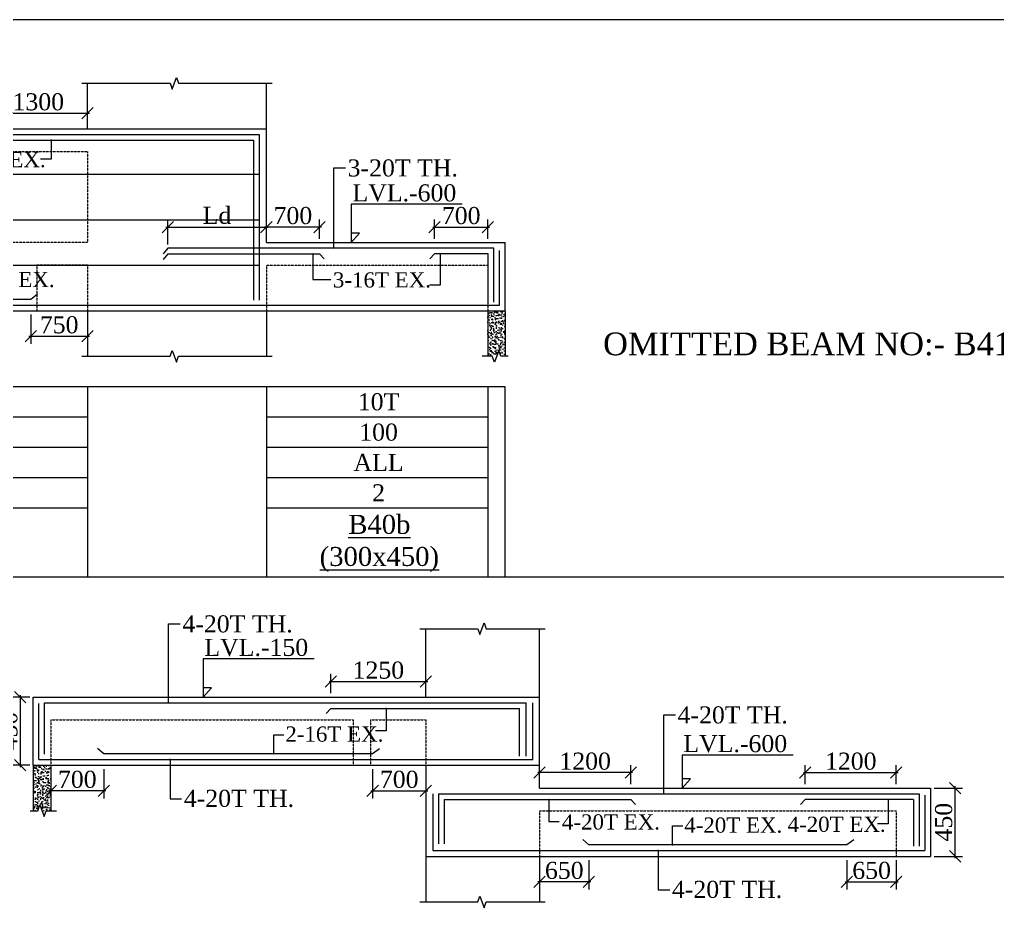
# Model space of a CAD drawing. Header units: millimetres. Extents: x 9781889 to 10654170, y -7832723 to -7608561.
# Drawn here: x 10152426 to 10165311, y -7771976 to -7760218 of the extents above; entities that cross this region are included whole.
import ezdxf
from ezdxf.enums import TextEntityAlignment as Align

# ---------------------------------------------------------------- set-up
doc = ezdxf.new("R2010")
doc.units = ezdxf.units.MM
doc.header["$LTSCALE"] = 10
doc.header["$PDMODE"] = 3
doc.linetypes.add('HIDDEN', pattern=[0.375, 0.25, -0.125])
for name, color, linetype, lineweight in [('LVL', 3, 'Continuous', 0), ('S-CUT OUT LINE', 9, 'Continuous', 0), ('S-DIM L.S.', 7, 'Continuous', 0), ('S-HATCH', 8, 'Continuous', 0), ('S-L.S.SECTION', 5, 'Continuous', 0), ('S-L.S.SLAB LINE', 252, 'HIDDEN', 0), ('S-L.S.STEEL', 1, 'Continuous', 9), ('S-L.S.STEEL 1', 6, 'Continuous', 0), ('S-SECTION MARK', 7, 'Continuous', 0), ('S-SHEET', 251, 'Continuous', 0), ('S-TEXT', 7, 'Continuous', 0), ('S-TEXT L.S. BEAM NO.', 30, 'Continuous', 0), ('S-TEXT. L.S.', 7, 'Continuous', 0)]:
    doc.layers.add(name, color=color, linetype=linetype, lineweight=lineweight)
doc.styles.add('135', font='arial.ttf', dxfattribs={"width": 0.8, "height": 135})
doc.styles.get("Standard").update_dxf_attribs({"font": 'arial.ttf'})
doc.styles.add('TEXT', font='times.ttf')
doc.dimstyles.new('75', dxfattribs={"dimtxt": 135, "dimasz": 90, "dimexe": 0.1, "dimexo": 0.03, "dimgap": 0.09, "dimtad": 1, "dimdec": 0, "dimzin": 0, "dimdsep": 46, "dimtxsty": '135', "dimblk": 'ARCHTICK', "dimcen": 0.09, "dimclrd": 256, "dimclre": 256, "dimclrt": 256, "dimadec": 0, "dimazin": 0, "dimtfac": 1, "dimtdec": 0, "dimtofl": 0, "dimtmove": 1, "dimatfit": 3, "dimldrblk": 'DOTSMALL', "dimfxl": 1, "dimtolj": 1, "dimtzin": 0, "dimlwd": -1, "dimlwe": -1, "dimarcsym": 0})
doc.dimstyles.new('SETU_1', dxfattribs={"dimtxt": 200, "dimasz": 150, "dimexe": 100, "dimexo": 50, "dimgap": 35, "dimtad": 1, "dimdec": 0, "dimzin": 0, "dimdsep": 46, "dimtxsty": 'Standard', "dimblk": 'OBLIQUE', "dimcen": 150, "dimdle": 25, "dimclrd": 256, "dimclre": 7, "dimclrt": 256, "dimadec": 0, "dimazin": 0, "dimtfac": 1, "dimtdec": 0, "dimtofl": 0, "dimtmove": 1, "dimatfit": 3, "dimfxl": 1, "dimtolj": 1, "dimtzin": 0, "dimlwd": -1, "dimlwe": 5, "dimarcsym": 1})

# ---------------------------------------------------------------- blocks, each defined once
blk = doc.blocks.new('_Oblique')
at = {"color": 0, "linetype": 'ByBlock', "lineweight": -2}
blk.add_line((-0.5, -0.5), (0.5, 0.5), dxfattribs=at)
blk = doc.blocks.new('*D504')
at = {"layer": 'Defpoints', "color": 0, "transparency": 16777216}
for p in [(10155677.70498187, -7762953.310431548), (10155677.70498187, -7763157.114054644, 0.0148120577035693), (10156377.70498187, -7763157.114054644, 0.0148120577035693)]:
    blk.add_point(p, dxfattribs=at)
at = {"layer": 'S-DIM L.S.', "color": 7, "lineweight": 5, "transparency": 16777216}
for p, q in [((10155677.70498187, -7763107.114054644), (10155677.70498187, -7762853.310431548)), ((10156377.70498187, -7763107.114054644), (10156377.70498187, -7762853.310431548))]:
    blk.add_line(p, q, dxfattribs=at)
at = {"layer": 'S-DIM L.S.', "transparency": 16777216}
blk.add_line((10156402.70498187, -7762953.310431548), (10155652.70498187, -7762953.310431548), dxfattribs=at)
at = {"layer": 'S-DIM L.S.', "transparency": 16777216, "xscale": 150, "yscale": 150, "zscale": 150, "rotation": 180}
blk.add_blockref('_Oblique', (10155677.70498187, -7762953.310431548), dxfattribs=at)
at = {"layer": 'S-DIM L.S.', "transparency": 16777216, "xscale": 150, "yscale": 150, "zscale": 150}
blk.add_blockref('_Oblique', (10156377.70498187, -7762953.310431548), dxfattribs=at)
at = {"layer": 'S-DIM L.S.', "transparency": 16777216, "insert": (10156027.70498187, -7762803.539342868), "char_height": 225, "attachment_point": 5, "style": 'TEXT'}
blk.add_mtext('\\A1;700', dxfattribs=at)
blk = doc.blocks.new('*D505')
at = {"layer": 'Defpoints', "color": 0, "transparency": 16777216}
for p in [(10153322.65411705, -7761453.310431547), (10152022.65411705, -7761657.114054642, 0.0148120577035693), (10153322.65411705, -7761657.114054642, 0.0148120577035693)]:
    blk.add_point(p, dxfattribs=at)
at = {"layer": 'S-DIM L.S.', "transparency": 16777216}
blk.add_line((10151997.65411705, -7761453.310431547), (10153347.65411705, -7761453.310431547), dxfattribs=at)
at = {"layer": 'S-DIM L.S.', "color": 7, "lineweight": 5, "transparency": 16777216}
for p, q in [((10152022.65411705, -7761607.114054642), (10152022.65411705, -7761353.310431547)), ((10153322.65411705, -7761607.114054642), (10153322.65411705, -7761353.310431547))]:
    blk.add_line(p, q, dxfattribs=at)
at = {"layer": 'S-DIM L.S.', "transparency": 16777216, "xscale": 150, "yscale": 150, "zscale": 150, "rotation": 180}
blk.add_blockref('_Oblique', (10152022.65411705, -7761453.310431547), dxfattribs=at)
at = {"layer": 'S-DIM L.S.', "transparency": 16777216, "xscale": 150, "yscale": 150, "zscale": 150}
blk.add_blockref('_Oblique', (10153322.65411705, -7761453.310431547), dxfattribs=at)
at = {"layer": 'S-DIM L.S.', "transparency": 16777216, "insert": (10152672.65411705, -7761303.863784106), "char_height": 225, "attachment_point": 5, "style": 'TEXT'}
blk.add_mtext('\\A1;1300', dxfattribs=at)
blk = doc.blocks.new('*D506')
at = {"layer": 'Defpoints', "color": 0, "transparency": 16777216}
for p in [(10158595.28082147, -7762953.310431548), (10157895.28082147, -7763157.114054644, 0.0148120577035693), (10158595.28082147, -7763157.114054644, 0.0148120577035693)]:
    blk.add_point(p, dxfattribs=at)
at = {"layer": 'S-DIM L.S.', "color": 7, "lineweight": 5, "transparency": 16777216}
for p, q in [((10157895.28082147, -7763107.114054644), (10157895.28082147, -7762853.310431548)), ((10158595.28082147, -7763107.114054644), (10158595.28082147, -7762853.310431548))]:
    blk.add_line(p, q, dxfattribs=at)
at = {"layer": 'S-DIM L.S.', "transparency": 16777216}
blk.add_line((10157870.28082147, -7762953.310431548), (10158620.28082147, -7762953.310431548), dxfattribs=at)
at = {"layer": 'S-DIM L.S.', "transparency": 16777216, "xscale": 150, "yscale": 150, "zscale": 150, "rotation": 180}
blk.add_blockref('_Oblique', (10157895.28082147, -7762953.310431548), dxfattribs=at)
at = {"layer": 'S-DIM L.S.', "transparency": 16777216, "xscale": 150, "yscale": 150, "zscale": 150}
blk.add_blockref('_Oblique', (10158595.28082147, -7762953.310431548), dxfattribs=at)
at = {"layer": 'S-DIM L.S.', "transparency": 16777216, "insert": (10158245.28082147, -7762803.539342868), "char_height": 225, "attachment_point": 5, "style": 'TEXT'}
blk.add_mtext('\\A1;700', dxfattribs=at)
blk = doc.blocks.new('*D507')
at = {"layer": 'Defpoints', "color": 0, "transparency": 16777216}
for p in [(10152572.58210484, -7764057.114068799, 0.0147644726574974), (10153322.70498187, -7764057.114066936, 0.0148120577035693), (10153322.70498187, -7764393.186809875)]:
    blk.add_point(p, dxfattribs=at)
at = {"layer": 'S-DIM L.S.', "color": 7, "lineweight": 5, "transparency": 16777216}
for p, q in [((10152572.58210484, -7764107.114068799), (10152572.58210484, -7764493.186809875)), ((10153322.70498187, -7764107.114066936), (10153322.70498187, -7764493.186809875))]:
    blk.add_line(p, q, dxfattribs=at)
at = {"layer": 'S-DIM L.S.', "transparency": 16777216}
blk.add_line((10152547.58210484, -7764393.186809875), (10153347.70498187, -7764393.186809875), dxfattribs=at)
at = {"layer": 'S-DIM L.S.', "transparency": 16777216, "xscale": 150, "yscale": 150, "zscale": 150, "rotation": 180}
blk.add_blockref('_Oblique', (10152572.58210484, -7764393.186809875), dxfattribs=at)
at = {"layer": 'S-DIM L.S.', "transparency": 16777216, "xscale": 150, "yscale": 150, "zscale": 150}
blk.add_blockref('_Oblique', (10153322.70498187, -7764393.186809875), dxfattribs=at)
at = {"layer": 'S-DIM L.S.', "transparency": 16777216, "insert": (10152947.64354336, -7764243.415721195), "char_height": 225, "attachment_point": 5, "style": 'TEXT'}
blk.add_mtext('\\A1;750', dxfattribs=at)
blk = doc.blocks.new('_ArchTick')
at = {"color": 0, "linetype": 'ByBlock', "const_width": 0.15}
blk.add_lwpolyline([(-0.5, -0.5), (0.5, 0.5)], dxfattribs=at)
blk = doc.blocks.new('*D519')
at = {"layer": 'Defpoints', "color": 0, "transparency": 16777216}
for p in [(10152610.63038739, -7769149.158153892), (10152435.48042244, -7770049.158156872), (10152610.63038832, -7770049.158156872)]:
    blk.add_point(p, dxfattribs=at)
at = {"layer": 'S-DIM L.S.', "color": 7, "lineweight": 5, "transparency": 16777216}
for p, q in [((10152560.63038739, -7769149.158153892), (10152335.48042244, -7769149.158153892)), ((10152560.63038832, -7770049.158156872), (10152335.48042244, -7770049.158156872))]:
    blk.add_line(p, q, dxfattribs=at)
at = {"layer": 'S-DIM L.S.', "transparency": 16777216}
blk.add_line((10152435.48042244, -7769124.158153892), (10152435.48042244, -7770074.158156872), dxfattribs=at)
at = {"layer": 'S-DIM L.S.', "transparency": 16777216, "xscale": 150, "yscale": 150, "zscale": 150}
for p, rotation in [((10152435.48042244, -7769149.158153892), 90), ((10152435.48042244, -7770049.158156872), 270)]:
    blk.add_blockref('_Oblique', p, dxfattribs=dict(at, rotation=rotation))
at = {"layer": 'S-DIM L.S.', "transparency": 16777216, "insert": (10152286.033775, -7769599.158155383), "char_height": 225, "attachment_point": 5, "rotation": 90, "style": 'TEXT'}
blk.add_mtext('\\A1;450', dxfattribs=at)
blk = doc.blocks.new('*D520')
at = {"layer": 'Defpoints', "color": 0, "transparency": 16777216}
for p in [(10157078.52674044, -7770049.15815128, 0.0147644726574974), (10157778.64961747, -7770049.158149417, 0.0148120577035693), (10157778.64961747, -7770385.230892356)]:
    blk.add_point(p, dxfattribs=at)
at = {"layer": 'S-DIM L.S.', "color": 7, "lineweight": 5, "transparency": 16777216}
for p, q in [((10157078.52674044, -7770099.15815128), (10157078.52674044, -7770485.230892356)), ((10157778.64961747, -7770099.158149417), (10157778.64961747, -7770485.230892356))]:
    blk.add_line(p, q, dxfattribs=at)
at = {"layer": 'S-DIM L.S.', "transparency": 16777216}
blk.add_line((10157053.52674044, -7770385.230892356), (10157803.64961747, -7770385.230892356), dxfattribs=at)
at = {"layer": 'S-DIM L.S.', "transparency": 16777216, "xscale": 150, "yscale": 150, "zscale": 150, "rotation": 180}
blk.add_blockref('_Oblique', (10157078.52674044, -7770385.230892356), dxfattribs=at)
at = {"layer": 'S-DIM L.S.', "transparency": 16777216, "xscale": 150, "yscale": 150, "zscale": 150}
blk.add_blockref('_Oblique', (10157778.64961747, -7770385.230892356), dxfattribs=at)
at = {"layer": 'S-DIM L.S.', "transparency": 16777216, "insert": (10157428.58817896, -7770235.459803676), "char_height": 225, "attachment_point": 5, "style": 'TEXT'}
blk.add_mtext('\\A1;700', dxfattribs=at)
blk = doc.blocks.new('*D521')
at = {"layer": 'Defpoints', "color": 0, "transparency": 16777216}
for p in [(10152836.5357696, -7770049.158155005, 0.0148120577035693), (10153536.65864662, -7770049.158156868, 0.0147644726574974), (10152836.5357696, -7770385.230897944)]:
    blk.add_point(p, dxfattribs=at)
at = {"layer": 'S-DIM L.S.', "color": 7, "lineweight": 5, "transparency": 16777216}
for p, q in [((10152836.5357696, -7770099.158155005), (10152836.5357696, -7770485.230897944)), ((10153536.65864662, -7770099.158156868), (10153536.65864662, -7770485.230897944))]:
    blk.add_line(p, q, dxfattribs=at)
at = {"layer": 'S-DIM L.S.', "transparency": 16777216}
blk.add_line((10153561.65864662, -7770385.230897944), (10152811.5357696, -7770385.230897944), dxfattribs=at)
at = {"layer": 'S-DIM L.S.', "transparency": 16777216, "xscale": 150, "yscale": 150, "zscale": 150, "rotation": 180}
blk.add_blockref('_Oblique', (10152836.5357696, -7770385.230897944), dxfattribs=at)
at = {"layer": 'S-DIM L.S.', "transparency": 16777216, "xscale": 150, "yscale": 150, "zscale": 150}
blk.add_blockref('_Oblique', (10153536.65864662, -7770385.230897944), dxfattribs=at)
at = {"layer": 'S-DIM L.S.', "transparency": 16777216, "insert": (10153186.59720811, -7770235.459809264), "char_height": 225, "attachment_point": 5, "style": 'TEXT'}
blk.add_mtext('\\A1;700', dxfattribs=at)
blk = doc.blocks.new('*D522')
at = {"layer": 'Defpoints', "color": 0, "transparency": 16777216}
for p in [(10159278.70048225, -7770145.354530793), (10159278.70048225, -7770349.158153888, 0.0148120577035693), (10160478.70048225, -7770349.158153888, 0.0148120577035693)]:
    blk.add_point(p, dxfattribs=at)
at = {"layer": 'S-DIM L.S.', "color": 7, "lineweight": 5, "transparency": 16777216}
for p, q in [((10159278.70048225, -7770299.158153888), (10159278.70048225, -7770045.354530793)), ((10160478.70048225, -7770299.158153888), (10160478.70048225, -7770045.354530793))]:
    blk.add_line(p, q, dxfattribs=at)
at = {"layer": 'S-DIM L.S.', "transparency": 16777216}
blk.add_line((10160503.70048225, -7770145.354530793), (10159253.70048225, -7770145.354530793), dxfattribs=at)
at = {"layer": 'S-DIM L.S.', "transparency": 16777216, "xscale": 150, "yscale": 150, "zscale": 150, "rotation": 180}
blk.add_blockref('_Oblique', (10159278.70048225, -7770145.354530793), dxfattribs=at)
at = {"layer": 'S-DIM L.S.', "transparency": 16777216, "xscale": 150, "yscale": 150, "zscale": 150}
blk.add_blockref('_Oblique', (10160478.70048225, -7770145.354530793), dxfattribs=at)
at = {"layer": 'S-DIM L.S.', "transparency": 16777216, "insert": (10159878.70048225, -7769995.907883353), "char_height": 225, "attachment_point": 5, "style": 'TEXT'}
blk.add_mtext('\\A1;1200', dxfattribs=at)
blk = doc.blocks.new('*D523')
at = {"layer": 'Defpoints', "color": 0, "transparency": 16777216}
for p in [(10157778.64961748, -7768945.354530793), (10156528.64961748, -7769149.158153888, 0.0148120577035693), (10157778.64961748, -7769149.158153888, 0.0148120577035693)]:
    blk.add_point(p, dxfattribs=at)
at = {"layer": 'S-DIM L.S.', "color": 7, "lineweight": 5, "transparency": 16777216}
for p, q in [((10156528.64961748, -7769099.158153888), (10156528.64961748, -7768845.354530793)), ((10157778.64961748, -7769099.158153888), (10157778.64961748, -7768845.354530793))]:
    blk.add_line(p, q, dxfattribs=at)
at = {"layer": 'S-DIM L.S.', "transparency": 16777216}
blk.add_line((10156503.64961748, -7768945.354530793), (10157803.64961748, -7768945.354530793), dxfattribs=at)
at = {"layer": 'S-DIM L.S.', "transparency": 16777216, "xscale": 150, "yscale": 150, "zscale": 150, "rotation": 180}
blk.add_blockref('_Oblique', (10156528.64961748, -7768945.354530793), dxfattribs=at)
at = {"layer": 'S-DIM L.S.', "transparency": 16777216, "xscale": 150, "yscale": 150, "zscale": 150}
blk.add_blockref('_Oblique', (10157778.64961748, -7768945.354530793), dxfattribs=at)
at = {"layer": 'S-DIM L.S.', "transparency": 16777216, "insert": (10157153.64961748, -7768795.907883353), "char_height": 225, "attachment_point": 5, "style": 'TEXT'}
blk.add_mtext('\\A1;1250', dxfattribs=at)
blk = doc.blocks.new('*D524')
at = {"layer": 'Defpoints', "color": 0, "transparency": 16777216}
for p in [(10163328.5776053, -7771249.15815128, 0.0147644726574974), (10163978.70048232, -7771249.158149417, 0.0148120577035693), (10163978.70048232, -7771585.230892356)]:
    blk.add_point(p, dxfattribs=at)
at = {"layer": 'S-DIM L.S.', "color": 7, "lineweight": 5, "transparency": 16777216}
for p, q in [((10163328.5776053, -7771299.15815128), (10163328.5776053, -7771685.230892356)), ((10163978.70048232, -7771299.158149417), (10163978.70048232, -7771685.230892356))]:
    blk.add_line(p, q, dxfattribs=at)
at = {"layer": 'S-DIM L.S.', "transparency": 16777216}
blk.add_line((10163303.5776053, -7771585.230892356), (10164003.70048232, -7771585.230892356), dxfattribs=at)
at = {"layer": 'S-DIM L.S.', "transparency": 16777216, "xscale": 150, "yscale": 150, "zscale": 150, "rotation": 180}
blk.add_blockref('_Oblique', (10163328.5776053, -7771585.230892356), dxfattribs=at)
at = {"layer": 'S-DIM L.S.', "transparency": 16777216, "xscale": 150, "yscale": 150, "zscale": 150}
blk.add_blockref('_Oblique', (10163978.70048232, -7771585.230892356), dxfattribs=at)
at = {"layer": 'S-DIM L.S.', "transparency": 16777216, "insert": (10163653.63904381, -7771435.784244916), "char_height": 225, "attachment_point": 5, "style": 'TEXT'}
blk.add_mtext('\\A1;650', dxfattribs=at)
blk = doc.blocks.new('*D525')
at = {"layer": 'Defpoints', "color": 0, "transparency": 16777216}
for p in [(10159278.70048225, -7771249.158155005, 0.0148120577035693), (10159928.82335927, -7771249.158156868, 0.0147644726574974), (10159278.70048225, -7771585.230897944)]:
    blk.add_point(p, dxfattribs=at)
at = {"layer": 'S-DIM L.S.', "color": 7, "lineweight": 5, "transparency": 16777216}
for p, q in [((10159278.70048225, -7771299.158155005), (10159278.70048225, -7771685.230897944)), ((10159928.82335927, -7771299.158156868), (10159928.82335927, -7771685.230897944))]:
    blk.add_line(p, q, dxfattribs=at)
at = {"layer": 'S-DIM L.S.', "transparency": 16777216}
blk.add_line((10159953.82335927, -7771585.230897944), (10159253.70048225, -7771585.230897944), dxfattribs=at)
at = {"layer": 'S-DIM L.S.', "transparency": 16777216, "xscale": 150, "yscale": 150, "zscale": 150, "rotation": 180}
blk.add_blockref('_Oblique', (10159278.70048225, -7771585.230897944), dxfattribs=at)
at = {"layer": 'S-DIM L.S.', "transparency": 16777216, "xscale": 150, "yscale": 150, "zscale": 150}
blk.add_blockref('_Oblique', (10159928.82335927, -7771585.230897944), dxfattribs=at)
at = {"layer": 'S-DIM L.S.', "transparency": 16777216, "insert": (10159603.76192076, -7771435.784250504), "char_height": 225, "attachment_point": 5, "style": 'TEXT'}
blk.add_mtext('\\A1;650', dxfattribs=at)
blk = doc.blocks.new('*D526')
at = {"layer": 'Defpoints', "color": 0, "transparency": 16777216}
for p in [(10163978.70048237, -7770145.354530793), (10162778.70048237, -7770349.158153888, 0.0148120577035693), (10163978.70048237, -7770349.158153888, 0.0148120577035693)]:
    blk.add_point(p, dxfattribs=at)
at = {"layer": 'S-DIM L.S.', "color": 7, "lineweight": 5, "transparency": 16777216}
for p, q in [((10162778.70048237, -7770299.158153888), (10162778.70048237, -7770045.354530793)), ((10163978.70048237, -7770299.158153888), (10163978.70048237, -7770045.354530793))]:
    blk.add_line(p, q, dxfattribs=at)
at = {"layer": 'S-DIM L.S.', "transparency": 16777216}
blk.add_line((10162753.70048237, -7770145.354530793), (10164003.70048237, -7770145.354530793), dxfattribs=at)
at = {"layer": 'S-DIM L.S.', "transparency": 16777216, "xscale": 150, "yscale": 150, "zscale": 150, "rotation": 180}
blk.add_blockref('_Oblique', (10162778.70048237, -7770145.354530793), dxfattribs=at)
at = {"layer": 'S-DIM L.S.', "transparency": 16777216, "xscale": 150, "yscale": 150, "zscale": 150}
blk.add_blockref('_Oblique', (10163978.70048237, -7770145.354530793), dxfattribs=at)
at = {"layer": 'S-DIM L.S.', "transparency": 16777216, "insert": (10163378.70048237, -7769995.907883353), "char_height": 225, "attachment_point": 5, "style": 'TEXT'}
blk.add_mtext('\\A1;1200', dxfattribs=at)
blk = doc.blocks.new('*D1337')
at = {"layer": 'Defpoints', "color": 0, "transparency": 16777216}
for p in [(10155677.70498187, -7762953.310431548), (10154377.70498187, -7763232.114055761, 0.01397203103635523), (10155677.70498187, -7763157.114054644, 0.0148120577035693)]:
    blk.add_point(p, dxfattribs=at)
at = {"layer": 'S-DIM L.S.', "color": 7, "lineweight": 5, "transparency": 16777216}
for p, q in [((10154377.70498187, -7763182.114055761), (10154377.70498187, -7762853.310431548)), ((10155677.70498187, -7763107.114054644), (10155677.70498187, -7762853.310431548))]:
    blk.add_line(p, q, dxfattribs=at)
at = {"layer": 'S-DIM L.S.', "transparency": 16777216}
blk.add_line((10154352.70498187, -7762953.310431548), (10155702.70498187, -7762953.310431548), dxfattribs=at)
at = {"layer": 'S-DIM L.S.', "transparency": 16777216, "xscale": 150, "yscale": 150, "zscale": 150, "rotation": 180}
blk.add_blockref('_Oblique', (10154377.70498187, -7762953.310431548), dxfattribs=at)
at = {"layer": 'S-DIM L.S.', "transparency": 16777216, "xscale": 150, "yscale": 150, "zscale": 150}
blk.add_blockref('_Oblique', (10155677.70498187, -7762953.310431548), dxfattribs=at)
at = {"layer": 'S-DIM L.S.', "transparency": 16777216, "insert": (10155027.70498187, -7762800.700482017), "char_height": 225, "attachment_point": 5, "style": 'TEXT'}
blk.add_mtext('\\A1;Ld', dxfattribs=at)
blk = doc.blocks.new('*D1654')
at = {"layer": 'Defpoints', "color": 0, "transparency": 16777216}
for p in [(10164428.70048233, -7770349.158153892, -0.0005476530257360248), (10164752.9063316, -7770349.158153892), (10164428.70048233, -7771249.158166186, -0.0002094647570917277)]:
    blk.add_point(p, dxfattribs=at)
at = {"layer": 'S-DIM L.S.', "color": 7, "lineweight": 5, "transparency": 16777216}
for p, q in [((10164478.70048233, -7770349.158153892), (10164852.9063316, -7770349.158153892)), ((10164478.70048233, -7771249.158166186), (10164852.9063316, -7771249.158166186))]:
    blk.add_line(p, q, dxfattribs=at)
at = {"layer": 'S-DIM L.S.', "transparency": 16777216}
blk.add_line((10164752.9063316, -7771274.158166186), (10164752.9063316, -7770324.158153892), dxfattribs=at)
at = {"layer": 'S-DIM L.S.', "transparency": 16777216, "xscale": 150, "yscale": 150, "zscale": 150}
for p, rotation in [((10164752.9063316, -7770349.158153892), 90), ((10164752.9063316, -7771249.158166186), 270)]:
    blk.add_blockref('_Oblique', p, dxfattribs=dict(at, rotation=rotation))
at = {"layer": 'S-DIM L.S.', "transparency": 16777216, "insert": (10164603.45968415, -7770799.158160039), "char_height": 225, "attachment_point": 5, "rotation": 90, "style": 'TEXT'}
blk.add_mtext('\\A1;450', dxfattribs=at)

msp = doc.modelspace()

# ---------------------------------------------------------------- hatches: boundary and pattern name
at = {"layer": 'S-HATCH'}
h = msp.add_hatch(dxfattribs=at)
h.set_pattern_fill('AR-CONC', color=256, scale=0.5)
h.set_pattern_definition([(49.99999999999999, (361804.2891313266, -35439.98232852947), (91.092334498002, -7.969542769451543), [9.525, -104.775]), (355, (361804.2891313266, -35439.98232852947), (-17.62171071248467, 95.52842261951757), [7.62, -83.820292085]), (100.4514447, (361811.8801348265, -35440.64645527955), (73.47062354517664, 87.55887595609755), [8.095004399999997, -89.04512229999997]), (46.18420000000001, (361804.2891313266, -35414.5823285291), (135.539520446065, -21.02116396636357), [14.2875, -157.1625]), (96.63555760999992, (361815.5840813257, -35416.33407852985), (118.7020670257515, 123.7130622988608), [12.14251157, -133.56780408]), (351.1841511700001, (361804.2891313266, -35414.5823285291), (118.7020670324885, 123.7130622927663), [11.429983535, -125.72986596]), (21, (361816.9891313259, -35420.93232852966), (75.80719563456624, -51.1325990935438), [9.525, -104.775]), (326.0000000000001, (361816.9891313259, -35420.93232852966), (30.90101417382354, 92.09398306115963), [7.62, -83.82]), (71.45144499999999, (361823.3063976262, -35425.19337847922), (106.7082096393581, 40.96138444295262), [8.0950044, -89.04496879999999]), (37.50000000000001, (361804.2891313266, -35439.98232852947), (1.544301625295908, 42.27751943657655), [0, -82.804, 0, -85.09, 0, -84.1375]), (7.499999999999999, (361804.2891313266, -35439.98232852947), (33.40983125515287, 50.09028740905975), [0, -48.514, 0, -80.899, 0, -32.0675]), (327.5, (361775.9681313261, -35439.98232852947), (67.7952975834357, -2.864371996336722), [0, -31.75, 0, -99.06, 0, -131.445]), (317.5, (361763.2681313269, -35439.98232852947), (74.06459069300902, 12.71324551666651), [0, -41.275, 0, -65.786, 0, -93.345])])
h.paths.add_polyline_path([(10158595.28082147, -7764657.114055389), (10158711.06160745, -7764657.114055389), (10158739.03191309, -7764580.26627303), (10158767.0022178, -7764657.114055389), (10158825.28082147, -7764657.114055389), (10158825.28082147, -7764057.114055761), (10158595.28082147, -7764057.114055761)])
h = msp.add_hatch(dxfattribs=at)
h.set_pattern_fill('AR-CONC', color=256, scale=0.5)
h.set_pattern_definition([(49.99999999999999, (358878.2596035395, -41432.02642777376), (91.092334498002, -7.969542769451543), [9.525, -104.775]), (355, (358878.2596035395, -41432.02642777376), (-17.62171071248467, 95.52842261951757), [7.62, -83.820292085]), (100.4514447, (358885.8506070394, -41432.69055452384), (73.47062354517664, 87.55887595609755), [8.095004399999997, -89.04512229999997]), (46.18420000000001, (358878.2596035395, -41406.62642777339), (135.539520446065, -21.02116396636357), [14.2875, -157.1625]), (96.63555760999992, (358889.5545535386, -41408.37817777414), (118.7020670257515, 123.7130622988608), [12.14251157, -133.56780408]), (351.1841511700001, (358878.2596035395, -41406.62642777339), (118.7020670324885, 123.7130622927663), [11.429983535, -125.72986596]), (21, (358890.9596035387, -41412.97642777395), (75.80719563456624, -51.1325990935438), [9.525, -104.775]), (326.0000000000001, (358890.9596035387, -41412.97642777395), (30.90101417382354, 92.09398306115963), [7.62, -83.82]), (71.45144499999999, (358897.2768698391, -41417.23747772351), (106.7082096393581, 40.96138444295262), [8.0950044, -89.04496879999999]), (37.50000000000001, (358878.2596035395, -41432.02642777376), (1.544301625295908, 42.27751943657655), [0, -82.804, 0, -85.09, 0, -84.1375]), (7.499999999999999, (358878.2596035395, -41432.02642777376), (33.40983125515287, 50.09028740905975), [0, -48.514, 0, -80.899, 0, -32.0675]), (327.5, (358849.938603539, -41432.02642777376), (67.7952975834357, -2.864371996336722), [0, -31.75, 0, -99.06, 0, -131.445]), (317.5, (358837.2386035398, -41432.02642777376), (74.06459069300902, 12.71324551666651), [0, -41.275, 0, -65.786, 0, -93.345])])
h.paths.add_polyline_path([(10152836.53576959, -7770649.158156503), (10152720.75498362, -7770649.158156503), (10152692.78467797, -7770572.310374144), (10152664.81437326, -7770649.158156503), (10152606.53576959, -7770649.158156503), (10152606.53576959, -7770049.158156876), (10152836.53576959, -7770049.158156876)])

# ---------------------------------------------------------------- linework, layer by layer
at = {"layer": 'LVL', "linetype": 'Continuous'}
for points, elevation in [([(10158257.91636853, -7762653.693816496), (10156796.70016148, -7762653.693816496), (10156796.70016148, -7763157.114054644), (10156904.83968891, -7763035.030873405), (10156796.70016148, -7763035.030873405)], 0.0006139963983243773), ([(10156305.99412361, -7768645.73791574), (10154844.77791655, -7768645.73791574), (10154844.77791655, -7769149.158153888), (10154952.91744398, -7769027.074972649), (10154844.77791655, -7769027.074972649)], -0.0002003378512541475), ([(10162617.78139505, -7769914.14431347), (10161156.565188, -7769914.14431347), (10161156.565188, -7770349.158153888), (10161264.70471543, -7770227.074972649), (10161156.565188, -7770227.074972649)], -0.0004290057491944945)]:
    msp.add_lwpolyline(points, dxfattribs=dict(at, elevation=elevation))
at = {"layer": 'S-CUT OUT LINE', "color": 5}
for points, elevation in [([(10153244.41723941, -7761057.114049425), (10154410.38506563, -7761057.114049425), (10154438.35537035, -7761133.961831784), (10154494.29598163, -7760980.266267067), (10154522.26628728, -7761057.114049425), (10155752.70498205, -7761057.114049425)], 0.001481371297772455), ([(10153244.41723843, -7764657.114066564), (10154410.38506466, -7764657.114066564), (10154438.35536937, -7764580.266284205), (10154494.29598066, -7764733.961848922), (10154522.2662863, -7764657.114066564), (10155752.70498107, -7764657.114066564)], 0.001481371297772055), ([(10157700.36187404, -7768249.15815426), (10158462.82984494, -7768249.158154261), (10158490.80014966, -7768326.00593662), (10158546.74076094, -7768172.310371903), (10158574.71106659, -7768249.158154261), (10159353.70048248, -7768249.15815426)], 6.3110567333819e-05), ([(10157700.361874, -7771849.158154633), (10158462.8298449, -7771849.158154632), (10158490.80014961, -7771772.310372273), (10158546.7407609, -7771926.00593699), (10158574.71106654, -7771849.158154632), (10159353.70048243, -7771849.158154633)], 6.3110567333819e-05)]:
    msp.add_lwpolyline(points, dxfattribs=dict(at, elevation=elevation))
at = {"layer": 'S-CUT OUT LINE', "color": 1}
for points, elevation in [([(10158864.67514828, -7764657.114055389), (10158767.0022178, -7764657.114055389), (10158739.03191309, -7764580.26627303), (10158683.0913018, -7764733.961837747), (10158655.12099616, -7764657.114055389), (10158520.28082128, -7764657.114055389)], 0.0007284271379174962), ([(10152567.14144278, -7770649.158156503), (10152664.81437326, -7770649.158156503), (10152692.78467797, -7770572.310374144), (10152748.72528926, -7770726.005938862), (10152776.6955949, -7770649.158156503), (10152911.53576978, -7770649.158156503)], 3.71036683624491e-06)]:
    msp.add_lwpolyline(points, dxfattribs=dict(at, elevation=elevation))
at = {"layer": 'S-L.S.SECTION'}
for p, q in [((10153322.70498285, -7761657.114049053, 0.001859778609718008), (10153322.70498285, -7761057.114049425, 0.001859778493302708)), ((10155677.70498192, -7763157.114054644, 0.0006133592972395827), (10155677.70498186, -7761057.114049425, 0.001859266257211346)), ((10146181.33535064, -7761657.114054642, 0.00136806245935517), (10155677.70498186, -7761657.114054642, 0.001368302445541767)), ((10155677.70498192, -7763157.114054644, 0.0006133592972395827), (10158825.28082147, -7763157.114054644, 0.0007284271379155581)), ((10158825.28082147, -7764057.114055761, 0.000728427137915853), (10158825.28082147, -7763157.114054644, 0.000728427137915853)), ((10158825.28082147, -7764057.114055761, 0.000728427137915853), (10158825.28082147, -7763157.114054644, 0.000728427137915853)), ((10146181.33535064, -7764057.114055759, 0.00136806245935517), (10155677.70498089, -7764057.114055759, 0.001453294931653556)), ((10153322.70498187, -7764057.114066936, 0.001859778609717608), (10153322.70498187, -7764657.114066564, 0.001859778493302308)), ((10155677.70498192, -7764057.114066938, 0.001104334597436981), (10155677.70498089, -7764657.114066564, 0.001859266257210946)), ((10155677.70498192, -7764057.114055761, 0.0006983517833601658), (10158821.18620275, -7764057.114055761, 0.0007265653730273497)), ((10157778.64961748, -7769149.158153889, -0.0003065228911299691), (10157778.64961748, -7768249.15815426, -5.00092580771806e-05)), ((10159278.70048229, -7770349.158153889, -0.0003609145753875609), (10159278.70048229, -7768249.15815426, -0.0001131992612645447)), ((10152606.53576959, -7769149.158153888, 3.710366836245276e-06), (10159278.70048229, -7769149.158153887, -0.0003964988043789926)), ((10152606.53576959, -7770049.158155005, 3.710366836245276e-06), (10152606.53576959, -7769149.158153888, 3.710366836245276e-06)), ((10152606.53576959, -7770049.158155005, 3.710366836245276e-06), (10152606.53576959, -7769149.158153888, 3.710366836245276e-06)), ((10152610.63038832, -7770049.158155005, 3.927285163018987e-06), (10159278.70048229, -7770049.158155006, -0.0003072890256453411)), ((10157778.64961743, -7770049.158155005, -0.0002372777195843168), (10157778.64961743, -7771849.158154633, -5.000925807746581e-05)), ((10159278.70048225, -7770349.158153888, -0.000113199144849245), (10164428.70048232, -7770349.158153888, -0.0005476530257362254)), ((10164428.70048232, -7770349.15815389, -0.0005476530257353248), (10164428.70048232, -7771249.158166182, -0.0002094647570917277)), ((10157778.64961744, -7771249.158155005, -0.0002372777195842788), (10164428.70048232, -7771249.158155005, -0.0005476530257362254)), ((10159278.70048225, -7771249.158155005, -0.000113199144849245), (10159278.70048225, -7771849.158154633, -0.0001131992612645447))]:
    msp.add_line(p, q, dxfattribs=at)
at = {"layer": 'S-L.S.SECTION', "color": 1}
for p, q in [((10158595.28082147, -7764057.114055761, 0.0007284271379174962), (10158595.28082147, -7764657.114055389, 0.0007284270215021965)), ((10158825.28082147, -7764057.114055761, 0.0007284271379174962), (10158825.28082147, -7764657.114055389, 0.0007284270215021965)), ((10152606.53576959, -7770049.158156876, 3.71036683624491e-06), (10152606.53576959, -7770649.158156503, 3.710250420945201e-06)), ((10152836.53576959, -7770049.158156876, 3.71036683624491e-06), (10152836.53576959, -7770649.158156503, 3.710250420945201e-06))]:
    msp.add_line(p, q, dxfattribs=at)
at = {"layer": 'S-L.S.SLAB LINE', "ltscale": 0.3}
for p, q in [((10150145.27814411, -7761957.114060231, 0.001842705539976468), (10153322.70498187, -7761957.114060231, 0.001859778609714979)), ((10153322.70498187, -7761957.114065818, 0.001859778609717608), (10153322.70498187, -7763157.114054642, 0.001859778609717608)), ((10153322.70498187, -7763157.114054644, 0.0006133592972395827), (10148097.70498187, -7763157.114054643, 0.0006133592972395827)), ((10153322.70498187, -7763457.114054644, 0.0006133592972395827), (10152653.78959708, -7763457.114054644, 0.0006133592972395827)), ((10152653.78959708, -7763457.114054644, 0.002033944938612035), (10152653.78959708, -7764057.114061348, 0.002033944938612035)), ((10153322.70498187, -7763457.114054644, 0.001859778609717608), (10153322.70498187, -7764057.114066936, 0.001859778609717608)), ((10155677.70498192, -7763457.114060232, 0.001718813233383247), (10158595.28082147, -7763457.114060232, 0.001219840989645177)), ((10155677.70498192, -7763457.11406582, 0.001104334597436981), (10155677.70498192, -7764057.114066938, 0.001104334597436981)), ((10158595.28082146, -7763457.114060233, 0.0006115176262320061), (10158595.28082146, -7764057.114055761, 0.0006115176262320061)), ((10158595.28082147, -7763457.114060233, 0.0006134330283523162), (10158595.28082147, -7764057.114055761, 0.0006134330283523162)), ((10158595.28082147, -7763457.114060233, 0.0006153074289213965), (10158595.28082147, -7764057.114055761, 0.0006153074289213965)), ((10152836.5357696, -7769449.158153889, -0.0001409219335985155), (10156821.0958307, -7769449.158153888, -9.092689750820144e-05)), ((10152836.5357696, -7769449.15815389, -0.000113199144849245), (10152836.5357696, -7770049.158155005, -0.000113199144849245)), ((10152836.53576959, -7769449.15815389, -0.0001112837427289349), (10152836.53576959, -7770049.158155005, -0.0001112837427289349)), ((10152836.53576959, -7769449.15815389, -0.0001094093421598548), (10152836.53576959, -7770049.158155005, -0.0001094093421598548)), ((10156821.0958307, -7769449.158153888, -0.0001131991448492597), (10156821.0958307, -7770049.158155005, -0.0001131991448492597)), ((10157051.0958307, -7769449.158153888, -0.0001131991448492597), (10157051.0958307, -7770049.158155005, -0.0001131991448492597)), ((10157051.0958307, -7769449.158153888, -8.804104358095439e-05), (10157778.70048229, -7769449.158153888, -7.891164905352145e-05)), ((10157778.70048229, -7769449.158153888, -0.0001131991448492597), (10157778.70048229, -7770049.158155005, -0.0001131991448492597)), ((10159278.70048229, -7770649.158159477, 0.0003399160447507912), (10163978.70048232, -7770649.158159477, -0.000113199144849245)), ((10159278.75134712, -7770649.15815948, 0.0003399111410082867), (10159278.75134712, -7771249.158155005, -0.0007113302027283292)), ((10163978.70048232, -7770649.158159477, -0.000113199144849245), (10163978.70048232, -7771249.158160594, -0.000113199144849245))]:
    msp.add_line(p, q, dxfattribs=at)
at = {"layer": 'S-L.S.STEEL'}
for p, q in [((10152022.65411705, -7761807.114055014, 0.002203371005684137), (10155509.00146411, -7761807.114055558, 0.002223583794453206)), ((10155509.00146411, -7761807.114055558, 0.001368019688659771), (10155509.00146411, -7763919.175811371, 0.001368019688659771)), ((10154377.70498187, -7763232.114055761, 0.0006132682644473938), (10154317.31243873, -7763307.114056671, 0.001509867996469951)), ((10158675.28082147, -7763945.339867689, 0.000728427137915853), (10158675.28082147, -7763232.114055764, 0.000728427137915853)), ((10158750.28082147, -7763982.114056506, 0.000728427137915853), (10158750.28082147, -7763264.25377477, 0.000728427137915853)), ((10154377.70498186, -7763307.114056679, 0.001510094498016201), (10154317.31243872, -7763382.114057589, 0.002406694230038758)), ((10158600.28082147, -7763945.339867689, 0.000728427137915853), (10158600.28082147, -7763307.114056238, 0.000728427137915853)), ((10146797.70498186, -7763982.114056504, 0.00136797773957508), (10158750.28082147, -7763982.114056506, 0.000728427137915853)), ((10152681.53576959, -7769974.15815575, 3.710366836245276e-06), (10152681.53576959, -7769235.102021411, 3.710366836245276e-06)), ((10152756.53576959, -7769903.139045948, 3.710366836245289e-06), (10152756.53576959, -7769224.158155004, 3.710366836245289e-06)), ((10156528.64961748, -7769299.158156123, 1.429139960551936e-05), (10156465.45672279, -7769366.010310333, -0.001943062672006681)), ((10156528.64961748, -7769299.15815426, -7.817046595718056e-05), (10159013.66775903, -7769299.158154633, -7.234293545898026e-05)), ((10159013.66775903, -7769927.086115299, -0.0003762601231868973), (10159013.66775903, -7769299.158154633, -0.0003491801744314861)), ((10159102.01200012, -7769927.0861153, -0.0003423093184375698), (10159102.01200012, -7769224.158155007, -0.0003122204865070773)), ((10159190.3562412, -7769974.15815575, -0.0003083585136879739), (10159190.35624121, -7769224.158155006, -0.0002782696817574815)), ((10152681.53576959, -7769974.15815575, -0.0001191661390959162), (10159190.3562412, -7769974.15815575, -0.0003083585136879739)), ((10157872.73138631, -7770424.158155004, -0.0003661436451987949), (10157872.73138631, -7771174.15815575, -0.0003661436451987949)), ((10157947.7313863, -7770424.158155004, -0.0003683322334703755), (10164278.70048232, -7770424.158155004, -0.0005530773629588116)), ((10157947.7313863, -7770424.158155003, -0.0003661436451987949), (10157947.73138631, -7771083.787122889, -0.0003661436451987949)), ((10164278.70048232, -7770424.158155004, -0.0005265162588474453), (10164278.70048232, -7771117.207230768, -0.0002094647570917277)), ((10164353.70048232, -7770442.967345765, -0.0005212153858538124), (10164353.70048232, -7771174.15815575, -0.0002306015266053434)), ((10158022.7313863, -7770499.158155572, -0.0003661436451987949), (10158022.73138631, -7771083.787122889, -0.0003661436451987949)), ((10164203.70048232, -7770499.158155192, -0.0005053794922209845), (10164203.70048232, -7771117.207230768, -0.0002094647570917277)), ((10157872.73138631, -7771174.15815575, -0.0003654491785901465), (10164353.70048232, -7771174.15815575, -0.0005524039650442742))]:
    msp.add_line(p, q, dxfattribs=at)
for points, elevation in [([(10158675.28082147, -7763232.114055762), (10154377.70498187, -7763232.114055761)], 0.0006132682644473938), ([(10152662.08210461, -7763838.901555546), (10152572.58210484, -7763907.114072151), (10148847.82785796, -7763907.114083328), (10148765.82785849, -7763836.401567244)], -0.01344396032830368), ([(10157168.02674021, -7769830.945638027), (10157078.52674044, -7769899.158154633), (10153536.65864569, -7769899.158160221), (10153454.65864622, -7769828.445644137)], -0.01452378768737173), ([(10163418.07760506, -7771030.945638027), (10163328.5776053, -7771099.158154633), (10159928.82335834, -7771099.158160221), (10159846.82335887, -7771028.445644137)], -0.01440427439145318)]:
    msp.add_lwpolyline(points, dxfattribs=dict(at, elevation=elevation))
for points in [[(10146797.70498186, -7761732.114055759, 0.001367472501568071), (10155584.00146411, -7761732.114055759, 0.001368019688659771), (10155584.00146411, -7763919.175811371, 0.001368019688659771)], [(10154377.70498186, -7763307.114056677, 0.001510094497947509), (10156377.70498187, -7763307.114056879, 0.001517595472928864), (10156440.89787655, -7763373.966211089, -0.0004397585986833359)], [(10158600.28082147, -7763307.114056238, 0.000773738172092097), (10157895.28082147, -7763307.114056879, 0.0006777335696197162), (10157832.08792679, -7763373.966211089, -0.001279620501992484)], [(10152756.53576959, -7769224.158155004, -0.0001195049127257657), (10159102.01200012, -7769224.158155006, -0.0002760896468787223)], [(10158022.7313863, -7770499.158155588, -5.72793470858974e-05), (10160478.70048225, -7770499.158156123, -4.889860358184494e-05), (10160541.89337693, -7770566.010310333, -0.002006252675194045)], [(10164203.70048232, -7770499.158155192, -6.485389865304744e-05), (10162778.70048237, -7770499.158156123, -3.001438980039033e-05), (10162715.50758768, -7770566.010310333, -0.001987368461412591)]]:
    msp.add_polyline3d(points, dxfattribs=at)
at = {"layer": 'S-L.S.STEEL 1'}
for p, q in [((10146797.70498186, -7762257.105348967, 0.001789100582863321), (10155584.00146411, -7762257.105348967, 0.001789100582863321)), ((10146797.70498186, -7762857.096643291, 0.001783006303101396), (10155584.00146411, -7762857.096643291, 0.001783006303101396)), ((10146797.70498186, -7763457.087937616, 0.001776912023339471), (10155584.00146411, -7763457.087937615, 0.001776912023339471))]:
    msp.add_line(p, q, dxfattribs=at)
at = {"layer": 'S-SHEET'}
for p, q in [((10146181.33535064, -7765057.117218374, 0.0007992888438431463), (10158821.1862027, -7765057.117218374, 0.001463363283766355)), ((10153322.70498187, -7765057.117218374, 0.002033944938612035), (10153322.70498187, -7767566.404620408, 0.002033944938612035)), ((10155677.70498187, -7765057.117218374, 0.002033944938612035), (10155677.70498187, -7767566.404620408, 0.002033944938612035)), ((10158595.28082142, -7765057.117218374, 0.001362131014065869), (10158595.28082142, -7767566.404620408, 0.001362131014065869)), ((10158821.1862027, -7765057.117218374, 0.001475250723060326), (10158821.1862027, -7767566.404620408, 0.001475250723060326)), ((10148097.70498187, -7765457.117216884, 0.001556921435541566), (10153322.70498187, -7765457.117216884, 0.001517754945777247)), ((10155677.70498187, -7765457.117216884, 0.001514865614565114), (10158595.28082142, -7765457.117216884, 0.001000185513032672)), ((10148097.70498187, -7765857.117217257, 0.001556921435541566), (10153322.70498187, -7765857.117217257, 0.001517754945777247)), ((10155677.70498187, -7765857.117217257, 0.001514865614565114), (10158595.28082142, -7765857.117217257, 0.001000185513032672)), ((10148097.70498187, -7766257.117217629, 0.001556921435541566), (10153322.70498187, -7766257.11721763, 0.001517754945777247)), ((10155677.70498187, -7766257.11721763, 0.001514865614565114), (10158595.28082142, -7766257.11721763, 0.001000185513032672)), ((10148097.70498187, -7766657.117218002, 0.001556921435541566), (10153322.70498187, -7766657.117218002, 0.001517754945777247)), ((10155677.70498187, -7766657.117218002, 0.001514865614565114), (10158595.28082142, -7766657.117218002, 0.001000185513032672)), ((10144128.21232542, -7767566.404758245), (10195462.36891429, -7767566.404758245)), ((10146181.33535064, -7767566.404620408, 0.0008842472285439466), (10158821.1862027, -7767566.404620408, 0.001548321668467155))]:
    msp.add_line(p, q, dxfattribs=at)
msp.add_lwpolyline([(10144128.21232542, -7760218.129693165), (10195462.36891429, -7760218.129693165), (10195462.36891429, -7801877.659525417), (10144128.21232542, -7801877.659525417)], close=True, dxfattribs=at)

# ---------------------------------------------------------------- texts
at = {"layer": 'LVL', "style": 'TEXT'}
for s, p in [('LVL.-600', (10156812.4709774, -7762615.257970117, 0.006130147548113933)), ('LVL.-150', (10154860.54873247, -7768607.302069361, 0.005315813298535408)), ('LVL.-600', (10161172.33600391, -7769875.708467091, 0.005087145400595061))]:
    msp.add_text(s, height=225, dxfattribs=at).set_placement(p)
at = {"layer": 'S-TEXT', "linetype": 'ByBlock', "style": 'TEXT'}
for s, p in [('10T', (10157156.54493893, -7765257.11721763, 0.0008747543076731698)), ('100', (10157156.54493893, -7765657.117218003, 0.0008747543076731698)), ('ALL', (10157156.54493893, -7766057.117218375, 0.0008747543076731698)), ('2', (10157156.54493893, -7766457.117216885, 0.001019547464594369))]:
    msp.add_text(s, height=224.9999999994056, dxfattribs=at).set_placement(p, align=Align.MIDDLE_CENTER)
at = {"layer": 'S-TEXT L.S. BEAM NO.', "color": 3, "linetype": 'ByBlock', "style": 'TEXT'}
msp.add_text('OMITTED BEAM NO:- B41a & B42a', height=300, dxfattribs=at).set_placement((10160115.26543684, -7764643.701407867))
at = {"layer": 'S-TEXT L.S. BEAM NO.', "color": 35, "linetype": 'ByBlock', "style": 'TEXT'}
for s, p in [('%%UB40b', (10156757.72957306, -7766997.781194541, 0.0009846305563385696)), ('%%U(300x450)', (10156380.28408982, -7767420.756440874, 0.0009846305563385696))]:
    msp.add_text(s, height=249.9999999993395, dxfattribs=at).set_placement(p)
at = {"layer": 'S-TEXT. L.S.', "style": 'TEXT'}
for s, height, p in [('3-16T EX.', 199.9999999994716, (10151478.03209203, -7762164.656117192, 0.00472585437169032)), ('3-20T TH.', 225, (10156748.33044844, -7762286.66199203, 0.006306139842876307)), ('3-16T EX.', 199.9999999994716, (10151595.739976, -7763745.101943482, -0.01011234539707319)), ('3-16T EX.', 199.9999999994716, (10156555.07944342, -7763750.187018753, 0.003963620869924149)), ('4-20T TH.', 225, (10154571.5044603, -7768297.091462507, 0.005897761810395569)), ('4-20T TH.', 225, (10161096.19218498, -7769497.091462506, 0.005242242234908399)), ('2-16T EX.', 199.9999999994716, (10155928.05628324, -7769737.146025963, -0.01208532315164004)), ('4-20T TH.', 225, (10154589.84588284, -7770597.008021455, 0.005863410088801068)), ('4-20T EX.', 199.9999999994716, (10159572.53329679, -7770895.653418127, 0.00238615984072131)), ('4-20T EX.', 199.9999999994716, (10161184.44801732, -7770937.146025963, -0.01208532315164004)), ('4-20T EX.', 199.9999999994716, (10162546.44937852, -7770926.390774713, 0.002690714940696809)), ('4-20T TH.', 225, (10161021.7094601, -7771797.008021453, 0.005241674350658915))]:
    msp.add_text(s, height=height, dxfattribs=at).set_placement(p)

# ---------------------------------------------------------------- dimensions: what is measured, and where the dimension line sits
at = {"layer": 'S-DIM L.S.'}
for base, p1, p2, picture, middle in [((10153322.65411705, -7761453.310431547, -0.01258052537358986), (10152022.65411705, -7761657.114054642, 0.002231532329979437), (10153322.65411705, -7761657.114054642, 0.002231532329979437), '*D505', (10152672.65411705, -7761303.863784106, -0.01258052537358986)), ((10158595.28082147, -7762953.310431548, -0.01419862467521698), (10157895.28082147, -7763157.114054644, 0.0006134330283523162), (10158595.28082147, -7763157.114054644, 0.0006134330283523162), '*D506', (10158245.28082147, -7762803.539342868, -0.01419862467521698)), ((10153322.70498187, -7764393.186809875, -0.01295227909385169), (10152572.58210484, -7764057.114068799, 0.001812193563645708), (10153322.70498187, -7764057.114066936, 0.001859778609717608), '*D507', (10152947.64354336, -7764243.415721195, -0.01295227909385169)), ((10157778.64961748, -7768945.354530793, -0.01486206684523118), (10156528.64961748, -7769149.158153888, -5.000914166188067e-05), (10157778.64961748, -7769149.158153888, -5.000914166188067e-05), '*D523', (10157153.64961748, -7768795.907883353, -0.01486206684523118)), ((10163978.70048237, -7770145.354530793, -0.01490637263463709), (10162778.70048237, -7770349.158153888, -9.431493106779036e-05), (10163978.70048237, -7770349.158153888, -9.431493106779036e-05), '*D526', (10163378.70048237, -7769995.907883353, -0.01490637263463709)), ((10157778.64961747, -7770385.230892356, -0.01485100044769599), (10157078.52674044, -7770049.15815128, -8.652779019859126e-05), (10157778.64961747, -7770049.158149417, -3.894274412669133e-05), '*D520', (10157428.58817896, -7770235.459803676, -0.01485100044769599)), ((10163978.70048232, -7771585.230892356, -0.01492525684841855), (10163328.5776053, -7771249.15815128, -0.0001607841909211449), (10163978.70048232, -7771249.158149417, -0.000113199144849245), '*D524', (10163653.63904381, -7771435.784244916, -0.01492525684841855))]:
    dim = msp.add_linear_dim(base=base, p1=p1, p2=p2, angle=180, dimstyle='SETU_1', override={"dimtxt": 225, "dimtxsty": 'TEXT'}, dxfattribs=at)
    dim.commit()
    dim.dimension.update_dxf_attribs({"geometry": picture, "text_midpoint": middle})
dim = msp.add_linear_dim(base=(10155677.70498187, -7762953.310431548, -0.01335876277190783), p1=(10154377.70498187, -7763232.114055761, 0.0006132682644473938), p2=(10155677.70498187, -7763157.114054644, 0.001453294931661464), angle=180, text='Ld', dimstyle='SETU_1', override={"dimtxt": 225, "dimtxsty": 'TEXT'}, dxfattribs=at)
dim.commit()
dim.dimension.update_dxf_attribs({"geometry": '*D1337', "text_midpoint": (10155027.70498187, -7762800.700482017, -0.01335876277190783)})
for base, p1, p2, picture, middle in [((10155677.70498187, -7762953.310431548, -0.01335876277190783), (10156377.70498187, -7763157.114054644, 0.001453294931661464), (10155677.70498187, -7763157.114054644, 0.001453294931661464), '*D504', (10156027.70498187, -7762803.539342868, -0.01335876277190783)), ((10159278.70048225, -7770145.354530793, -0.01492525684841855), (10160478.70048225, -7770349.158153888, -0.000113199144849245), (10159278.70048225, -7770349.158153888, -0.000113199144849245), '*D522', (10159878.70048225, -7769995.907883353, -0.01492525684841855)), ((10152836.5357696, -7770385.230897944, -0.01492525684841855), (10153536.65864662, -7770049.158156868, -0.0001607841909211447), (10152836.5357696, -7770049.158155005, -0.000113199144849245), '*D521', (10153186.59720811, -7770235.459809264, -0.01492525684841855)), ((10159278.70048225, -7771585.230897944, -0.01492525684841855), (10159928.82335927, -7771249.158156868, -0.0001607841909211449), (10159278.70048225, -7771249.158155005, -0.000113199144849245), '*D525', (10159603.76192076, -7771435.784250504, -0.01492525684841855))]:
    dim = msp.add_linear_dim(base=base, p1=p1, p2=p2, dimstyle='SETU_1', override={"dimtxt": 225, "dimtxsty": 'TEXT'}, dxfattribs=at)
    dim.commit()
    dim.dimension.update_dxf_attribs({"geometry": picture, "text_midpoint": middle})
at = {"layer": 'S-DIM L.S.', "color": 7}
for base, p1, p2, picture, middle in [((10152435.48042244, -7770049.158156872, -7.690871736882633e-08), (10152610.63038739, -7769149.158153888, -7.690871736882633e-08), (10152610.63038832, -7770049.158156868, -7.690871736882633e-08), '*D519', (10152286.033775, -7769599.158155383, -7.690871736882633e-08)), ((10164752.9063316, -7770349.158153892), (10164428.70048232, -7771249.158166182, -0.0002094647570917277), (10164428.70048232, -7770349.158153888, -0.0005476530257360248), '*D1654', (10164603.45968415, -7770799.158160039))]:
    dim = msp.add_linear_dim(base=base, p1=p1, p2=p2, angle=90, dimstyle='SETU_1', override={"dimtxt": 225, "dimlfac": 0.5, "dimtxsty": 'TEXT'}, dxfattribs=at)
    dim.commit()
    dim.dimension.update_dxf_attribs({"geometry": picture, "text_midpoint": middle})

# ---------------------------------------------------------------- leaders
at = {"layer": 'S-SECTION MARK'}
for points in [[(10152842.09827643, -7761807.114060602, 0.001267936655055836), (10152842.09827643, -7762059.446559853, 0.001267936655055836), (10152702.75763452, -7762059.446559853, 0.001267936655055836)], [(10156566.66837322, -7763232.114055761, 0.0006134189406671064), (10156566.66837322, -7762171.530395927, 0.0006134189406671064), (10156719.22496395, -7762171.530395927, 0.0006134189406671064)], [(10156289.76885426, -7763307.114060604, 0.000513159034169207), (10156289.76885426, -7763644.977461413, 0.000513159034169207), (10156526.99848684, -7763644.977461413, 0.000513159034169207)], [(10157966.95200019, -7763307.114060604, 0.000513159034169207), (10157966.95200019, -7763720.464932195, 0.000513159034169207), (10157827.61135828, -7763720.464932195, 0.000513159034169207)], [(10154389.84238507, -7769224.158155005, 0.0002050409081863698), (10154389.84238507, -7768181.959866404, 0.0002050409081863698), (10154542.39897581, -7768181.959866404, 0.0002050409081863698)], [(10157255.97418071, -7769299.158153027, -7.610263863033733e-05), (10157255.97418071, -7769596.333131157, -7.610263863033733e-05), (10157116.6335388, -7769596.333131157, -7.610263863033733e-05)], [(10160914.53010976, -7770424.158155004, -0.0004504786673008), (10160914.53010976, -7769381.959866403, -0.0004504786673008), (10161067.08670049, -7769381.959866403, -0.0004504786673008)], [(10155774.14863402, -7769899.15815971, -0.01452378768737173), (10155774.14863402, -7769646.825660461, -0.01452378768737173), (10155909.52941528, -7769646.825660461, -0.01452378768737173)], [(10154408.18380762, -7769970.236341162, 0.00017068918659177), (10154408.18380762, -7770492.16845678, 0.00017068918659177), (10154560.74039835, -7770492.16845678, 0.00017068918659177)], [(10159398.50612391, -7770499.158155908, -5.23046950102746e-05), (10159398.50612391, -7770790.443860787, -5.23046950102746e-05), (10159537.84676582, -7770790.443860787, -5.23046950102746e-05)], [(10163871.47318893, -7770499.15815426, 0.0002333661911837699), (10163871.47318893, -7770821.181217373, 0.0002333661911837699), (10163732.13254702, -7770821.181217373, 0.0002333661911837699)], [(10161030.5403681, -7771099.15815971, -0.01452378768737173), (10161030.5403681, -7770846.825660461, -0.01452378768737173), (10161165.92114936, -7770846.825660461, -0.01452378768737173)], [(10160840.04738488, -7771170.23634116, -0.0004510465515503819), (10160840.04738488, -7771692.168456778, -0.0004510465515503819), (10160992.60397562, -7771692.168456778, -0.0004510465515503819)]]:
    msp.add_leader(points, dimstyle='75', override={"dimasz": 75}, dxfattribs=at)

doc.saveas('drawing.dxf')
